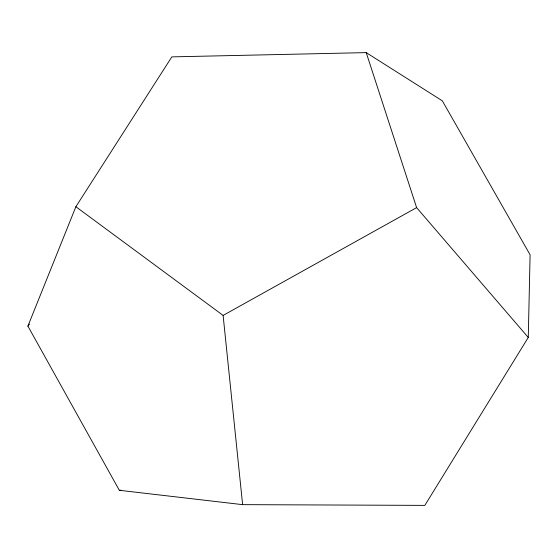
<?xml version="1.0" encoding="UTF-8"?>
<svg xmlns="http://www.w3.org/2000/svg" width="558" height="558" viewBox="0 0 558 558"><rect width="100%" height="100%" fill="white"/><g stroke="black" fill="none" stroke-linecap="round" stroke-linejoin="round"><path stroke-width="0.84" d="M528.266 337.464L530.1 254.79L442.327 100.824L366.222 52.619L171.843 56.874L75.874 206.718L27.9 326.123L119.328 490.294L242.625 504.648L424.84 505.381L528.266 337.464L416.617 207.625L366.222 52.619M27.9 326.123L29.525 324.093M75.874 206.718L223.116 315.416L416.617 207.625M119.328 490.294L121.058 490.196M223.116 315.416L242.625 504.648"/></g></svg>
